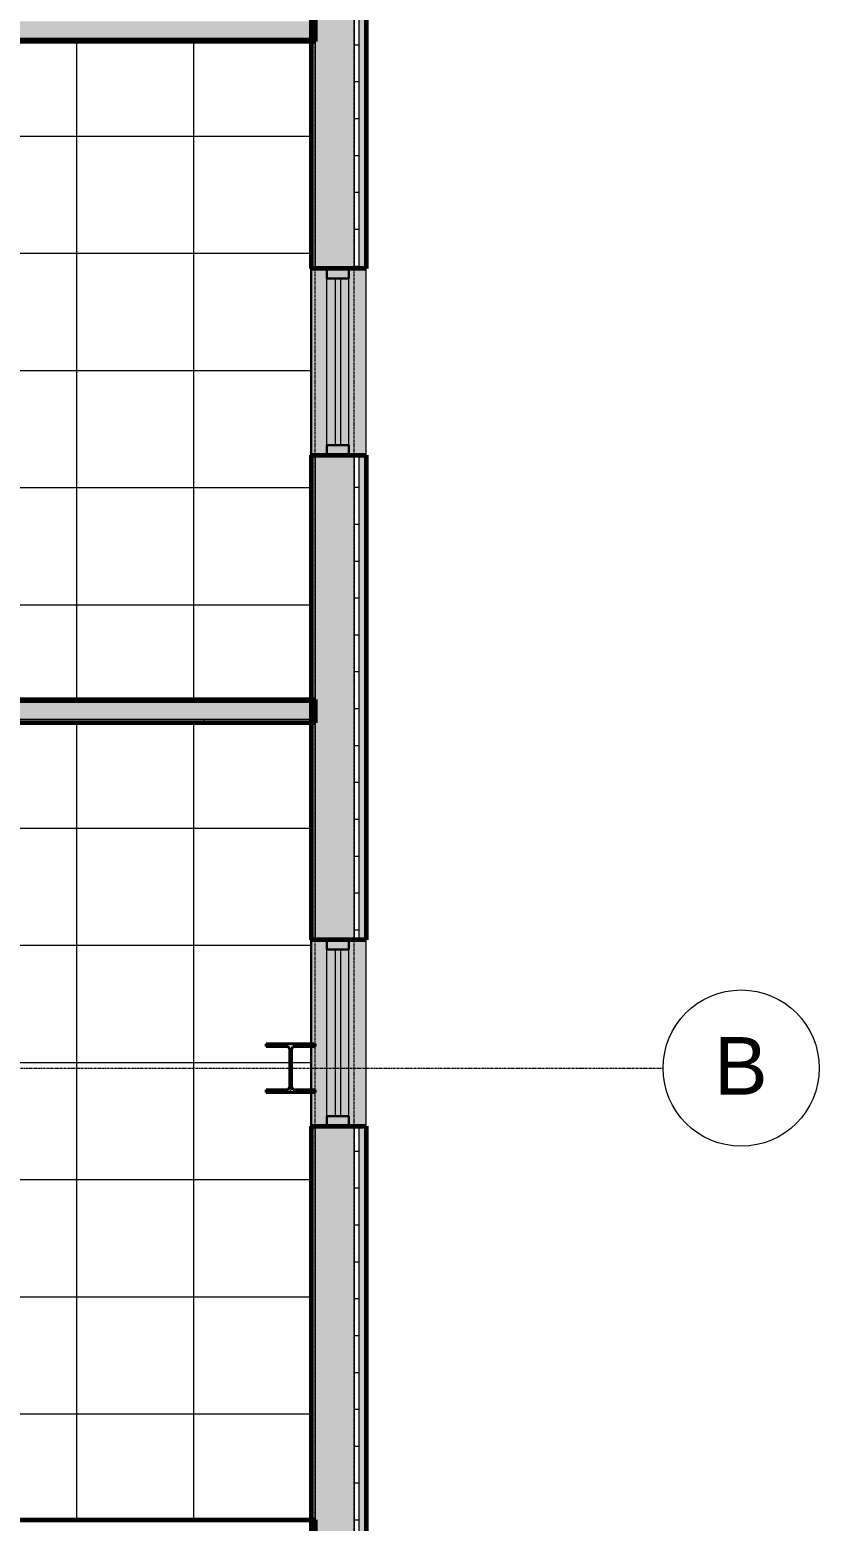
# Model space of a CAD drawing. Header units: inches. Extents: x 127 to 2210, y -1631 to -47.
# Drawn here: x 1975.8 to 2137.6, y -1103.1 to -797.7 of the extents above; entities that cross this region are included whole.
import ezdxf

# ---------------------------------------------------------------- set-up
doc = ezdxf.new("R2010")
doc.units = ezdxf.units.IN
doc.header["$MEASUREMENT"] = 0
doc.linetypes.add('Grid Line 1_2_', pattern=[0.875, 0.5, -0.125, 0.125, -0.125])
for name, color, linetype, lineweight in [('A-CLNG', 13, 'Continuous', 18), ('A-CLNG-PATT', 13, 'Continuous', 18), ('A-GLAZ-CURT', 52, 'Continuous', 9), ('A-GLAZ-CWMG', 51, 'Continuous', 9), ('A-WALL', 113, 'Continuous', 18), ('A-WALL-PATT', 111, 'Continuous', 60), ('I-WALL', 2, 'Continuous', 18), ('L-SITE-WALL', 31, 'Continuous', 18), ('S-COLS', 52, 'Continuous', 9), ('S-GRID', 1, 'Continuous', 9), ('S-GRID-IDEN', 1, 'Continuous', 9)]:
    doc.layers.add(name, color=color, linetype=linetype, lineweight=lineweight)
doc.styles.add('Arial_1', font='arial.ttf', dxfattribs={"height": 11.802395})
pattern_1 = [(0, (0, 0), (20.48, 5.12), [0.845, -14.515, 0.845, -14.515, -81.92]), (0, (0, 0), (20.48, 5.12), [-30.72, 0.845, -29.875, 0.845, -14.515, -35.84]), (0, (0, 0), (20.48, 5.12), [-76.8, 0.845, -9.395, 0.845, -24.755]), (120, (7.68, 2.56), (-14.67405, 15.1762), [0.845, -14.515, 0.845, -14.515, -81.92]), (120, (7.68, 2.56), (-14.67405, 15.1762), [-30.72, 0.845, -29.875, 0.845, -14.515, -35.84]), (120, (7.68, 2.56), (-14.67405, 15.1762), [-76.8, 0.845, -9.395, 0.845, -24.755]), (240, (10.24, 12.8), (-5.80595, -20.2962), [0.845, -14.515, 0.845, -14.515, -81.92]), (240, (10.24, 12.8), (-5.80595, -20.2962), [-30.72, 0.845, -29.875, 0.845, -14.515, -35.84]), (240, (10.24, 12.8), (-5.80595, -20.2962), [-76.8, 0.845, -9.395, 0.845, -24.755])]

# ---------------------------------------------------------------- blocks, each defined once
blk = doc.blocks.new('Rectangular Mullion - Exterior 2_ x 4_5_-607530-REFLECTED CEILING PLAN - OFFICE ANNEX')
at = {"layer": 'A-GLAZ-CWMG'}
blk.add_hatch(color=170, dxfattribs=at).paths.add_polyline_path([(0, 1.5), (0, -3), (-2, -3), (-2, 1.5)], flags=0)
at = {"layer": 'A-GLAZ-CWMG', "color": 90, "lineweight": 30}
for p, q in [((0, 1.5), (-2, 1.5)), ((-2, 1.5), (-2, -3)), ((0, -3), (0, 1.5)), ((-2, -3), (0, -3))]:
    blk.add_line(p, q, dxfattribs=at)
blk = doc.blocks.new('System Panel - Exterior Glazing-607532-REFLECTED CEILING PLAN - OFFICE ANNEX')
at = {"layer": 'A-GLAZ-CURT', "transparency": 33554649}
blk.add_hatch(color=151, dxfattribs=at).paths.add_polyline_path([(-17.09375, 0.25), (17.09375, 0.25), (17.09375, 1.25), (-17.09375, 1.25)], flags=0)
at = {"layer": 'A-GLAZ-CURT', "color": 50, "lineweight": 18}
for p, q in [((-17.09375, 0.25), (-17.09375, 1.25)), ((-17.09375, 1.25), (17.09375, 1.25)), ((17.09375, 0.25), (-17.09375, 0.25)), ((17.09375, 1.25), (17.09375, 0.25))]:
    blk.add_line(p, q, dxfattribs=at)
at = {"layer": 'A-GLAZ-CURT', "color": 133}
for p, q in [((-17.09375, 1.25), (-17.09375, 0.25)), ((17.09375, 1.25), (17.09375, 0.25))]:
    blk.add_line(p, q, dxfattribs=at)
at = {"layer": 'A-GLAZ-CURT', "color": 143}
for p, q in [((-17.09375, 1.25), (17.09375, 1.25)), ((17.09375, 0.25), (-17.09375, 0.25))]:
    blk.add_line(p, q, dxfattribs=at)
blk = doc.blocks.new('Rectangular Mullion - Exterior 2_ x 4_5_-607528-REFLECTED CEILING PLAN - OFFICE ANNEX')
at = {"layer": 'A-GLAZ-CWMG'}
blk.add_hatch(color=170, dxfattribs=at).paths.add_polyline_path([(1, 1.5), (1, -3), (-1, -3), (-1, 1.5)], flags=0)
at = {"layer": 'A-GLAZ-CWMG', "color": 90, "lineweight": 30}
for p, q in [((1, 1.5), (-1, 1.5)), ((-1, 1.5), (-1, -3)), ((1, -3), (1, 1.5)), ((-1, -3), (1, -3))]:
    blk.add_line(p, q, dxfattribs=at)
blk = doc.blocks.new('Rectangular Mullion - Exterior 2_ x 4_5_-435688-REFLECTED CEILING PLAN - OFFICE ANNEX')
at = {"layer": 'A-GLAZ-CWMG'}
h = blk.add_hatch(color=170, dxfattribs=at)
h.paths.add_polyline_path([(1559.02, -1523.71), (1573.06, -1523.71), (1573.06, -1521.96), (1538.87, -1521.96), (1538.87, -1523.71)], flags=0)
h.paths.add_polyline_path([(1559.02, -1520.96), (1573.06, -1520.96), (1573.06, -1519.21), (1538.87, -1519.21), (1538.87, -1520.96)], flags=0)
blk.add_hatch(color=170, dxfattribs=at).paths.add_polyline_path([(1559.02, -1521.96), (1573.06, -1521.96), (1573.06, -1520.96), (1538.87, -1520.96), (1538.87, -1521.96)], flags=0)
at = {"layer": 'A-GLAZ-CWMG', "color": 7}
for p, q in [((1538.87, -1519.21), (1573.06, -1519.21)), ((1538.87, -1523.71), (1573.06, -1523.71))]:
    blk.add_line(p, q, dxfattribs=at)
blk = doc.blocks.new('Grid - Grid Head - Circle-50561-REFLECTED CEILING PLAN - OFFICE ANNEX')
at = {"layer": 'S-GRID-IDEN', "color": 7}
blk.add_circle((0, 0), 0.25, dxfattribs=at)
blk = doc.blocks.new('Open Source Metal Building_Exterior_rvt-1-REFLECTED CEILING PLAN - OFFICE ANNEX')
at = {"layer": 'A-WALL-PATT', "lineweight": 9}
h = blk.add_hatch(dxfattribs=at)
h.set_pattern_fill('FP_31', color=55, style=0, pattern_type=2)
h.set_pattern_definition([(161.57, (0.32, 0.32), (-2.56049618, -0.0005374), [0, -18.214, 2.022, 0]), (18.43, (-0.32, 0.32), (-2.56049618, 0.0005374), [0, -18.214, 2.022, 0]), (108.43, (0.32, 0.32), (1.2792209, -6.40087673), [6.07, -14.166]), (71.57, (-0.32, 0.32), (1.2792209, 6.40087673), [6.07, -14.166])])
h.paths.add_polyline_path([(2034.31, -1161.69), (2042.31, -1161.69), (2042.31, -1159.69), (2034.31, -1159.69)], flags=0)
h.paths.add_polyline_path([(2042.31, -1121.5), (2042.31, -1022.22), (2034.31, -1022.22), (2034.31, -1121.5)], flags=0)
h.paths.add_polyline_path([(2034.31, -984.04), (2042.31, -984.04), (2042.31, -884.76), (2034.31, -884.76), (2034.31, -949.68)], flags=0)
h.paths.add_polyline_path([(2042.31, -846.57), (2042.31, -696.46), (2034.31, -696.46), (2034.31, -846.57)], flags=0)
h = blk.add_hatch(dxfattribs=at)
h.set_pattern_fill('FP_32', style=0, pattern_type=2)
h.set_pattern_definition([(0, (0, 0), (0, 7.554), []), (90, (0, 0), (-7.554, 5e-16), [])])
h.paths.add_polyline_path([(2042.31, -1161.69), (2043.31, -1161.69), (2043.31, -1159.69), (2042.31, -1159.69)], flags=0)
h.paths.add_polyline_path([(2042.31, -1121.5), (2043.31, -1121.5), (2043.31, -1022.22), (2042.31, -1022.22), (2042.31, -1053.4)], flags=0)
h.paths.add_polyline_path([(2042.31, -984.04), (2043.31, -984.04), (2043.31, -884.76), (2042.31, -884.76), (2042.31, -949.68)], flags=0)
h.paths.add_polyline_path([(2042.31, -846.57), (2043.31, -846.57), (2043.31, -697.46), (2042.31, -697.46), (2042.31, -845.97)], flags=0)
at = {"layer": 'L-SITE-WALL'}
h = blk.add_hatch(color=256, dxfattribs=at)
h.paths.add_polyline_path([(2033.56, -1161.69), (2034.31, -1161.69), (2034.31, -1159.69), (2033.56, -1159.69)], flags=0)
h.paths.add_polyline_path([(2033.56, -1121.5), (2034.31, -1121.5), (2034.31, -1022.22), (2033.56, -1022.22), (2033.56, -1053.4)], flags=0)
h.paths.add_polyline_path([(2034.31, -984.04), (2034.31, -884.76), (2033.56, -884.76), (2033.56, -984.04)], flags=0)
h.paths.add_polyline_path([(2033.56, -846.57), (2034.31, -846.57), (2034.31, -697.46), (2033.56, -697.46), (2033.56, -845.97)], flags=0)
at = {"layer": 'L-SITE-WALL', "lineweight": 5}
h = blk.add_hatch(color=10, dxfattribs=at)
h.paths.add_polyline_path([(2044.81, -1161.69), (2044.81, -1159.69), (2043.31, -1159.69), (2043.31, -1161.69)], flags=0)
h.paths.add_polyline_path([(2043.31, -1121.5), (2044.81, -1121.5), (2044.81, -1022.22), (2043.31, -1022.22), (2043.31, -1053.4)], flags=0)
h.paths.add_polyline_path([(2044.81, -984.04), (2044.81, -884.76), (2043.31, -884.76), (2043.31, -984.04)], flags=0)
h.paths.add_polyline_path([(2044.81, -846.57), (2044.81, -698.96), (2043.31, -698.96), (2043.31, -846.57)], flags=0)
h = blk.add_hatch(color=8, dxfattribs=at)
h.paths.add_polyline_path([(2043.31, -884.76), (2044.81, -884.76), (2044.81, -846.57), (2041.25, -846.57), (2041.25, -884.76), (2042.31, -884.76)], flags=0)
h.paths.add_polyline_path([(2036.75, -884.76), (2036.75, -846.57), (2033.56, -846.57), (2033.56, -884.76), (2034.31, -884.76)], flags=0)
h = blk.add_hatch(color=8, dxfattribs=at)
h.paths.add_polyline_path([(2033.56, -1022.22), (2036.75, -1022.22), (2036.75, -984.04), (2033.56, -984.04), (2033.56, -1005.35), (2034.31, -1005.35), (2034.31, -1005.9), (2033.56, -1005.9), (2033.56, -1014.77), (2034.31, -1014.77), (2034.31, -1015.33), (2033.56, -1015.33)], flags=0)
h.paths.add_polyline_path([(2043.31, -1022.22), (2044.81, -1022.22), (2044.81, -984.04), (2041.25, -984.04), (2041.25, -1022.22), (2042.31, -1022.22)], flags=0)
at = {"layer": 'S-COLS'}
h = blk.add_hatch(dxfattribs=at)
h.set_pattern_fill('FP_34', color=256, style=0, pattern_type=2)
h.set_pattern_definition([(45, (0, 0), (-6.335677, 6.335677), []), (45, (0, 9.6), (-6.335677, 6.335677), [])])
h.paths.add_polyline_path([(2024.31, -1015.33), (2034.31, -1015.33), (2034.31, -1014.77), (2030.17, -1014.77), (2029.68, -1014.57), (2029.48, -1014.08), (2029.48, -1006.6), (2029.68, -1006.11), (2030.17, -1005.9), (2034.31, -1005.9), (2034.31, -1005.35), (2024.31, -1005.35), (2024.31, -1005.9), (2028.45, -1005.9), (2028.94, -1006.11), (2029.14, -1006.6), (2029.14, -1014.08), (2028.94, -1014.57), (2028.45, -1014.77), (2024.31, -1014.77)], flags=0)
at = {"layer": 'A-WALL', "color": 50}
for p, q in [((2034.31, -698.96), (2034.31, -846.57)), ((2042.31, -698.96), (2042.31, -846.57)), ((2043.31, -698.96), (2043.31, -846.57)), ((2034.31, -884.76), (2034.31, -984.04)), ((2042.31, -884.76), (2042.31, -984.04)), ((2043.31, -884.76), (2043.31, -984.04)), ((2034.31, -1022.22), (2034.31, -1121.5)), ((2042.31, -1022.22), (2042.31, -1121.5)), ((2043.31, -1022.22), (2043.31, -1121.5))]:
    blk.add_line(p, q, dxfattribs=at)
at = {"layer": 'L-SITE-WALL', "color": 250, "lineweight": 60}
for p, q in [((2033.56, -846.57), (2033.56, -698.96)), ((2044.81, -698.96), (2044.81, -846.57)), ((2044.81, -846.57), (2033.56, -846.57)), ((2033.56, -984.04), (2033.56, -884.76)), ((2033.56, -884.76), (2044.81, -884.76)), ((2044.81, -884.76), (2044.81, -984.04)), ((2044.81, -984.04), (2033.56, -984.04)), ((2033.56, -1121.5), (2033.56, -1022.22)), ((2033.56, -1022.22), (2044.81, -1022.22)), ((2044.81, -1022.22), (2044.81, -1121.5))]:
    blk.add_line(p, q, dxfattribs=at)
at = {"layer": 'L-SITE-WALL', "color": 50}
for p, q in [((2033.56, -846.57), (2033.56, -884.76)), ((2044.81, -884.76), (2044.81, -846.57)), ((2033.56, -984.04), (2033.56, -1005.35)), ((2044.81, -1022.22), (2044.81, -984.04)), ((2033.56, -1005.9), (2033.56, -1014.77)), ((2033.56, -1015.33), (2033.56, -1022.22))]:
    blk.add_line(p, q, dxfattribs=at)
at = {"layer": 'S-COLS', "color": 130, "lineweight": 40}
for p, q in [((2024.31, -1005.35), (2034.31, -1005.35)), ((2024.31, -1005.9), (2024.31, -1005.35)), ((2028.45, -1005.9), (2024.31, -1005.9)), ((2029.14, -1014.08), (2029.14, -1006.6)), ((2029.48, -1006.6), (2029.48, -1014.08)), ((2034.31, -1005.9), (2030.17, -1005.9)), ((2034.31, -1005.35), (2034.31, -1005.9)), ((2024.31, -1015.33), (2024.31, -1014.77)), ((2024.31, -1014.77), (2028.45, -1014.77)), ((2034.31, -1015.33), (2024.31, -1015.33)), ((2030.17, -1014.77), (2034.31, -1014.77)), ((2034.31, -1014.77), (2034.31, -1015.33))]:
    blk.add_line(p, q, dxfattribs=at)
for centre, start, end in [((2028.45, -1006.6), 0, 90), ((2030.17, -1006.6), 90, 180), ((2028.45, -1014.08), 270, 0), ((2030.17, -1014.08), 180, 270)]:
    blk.add_arc(centre, 0.691, start, end, dxfattribs=at)
at = {"layer": 'S-GRID', "linetype": 'Grid Line 1_2_'}
for p, q in [((2034.31, -1631.19), (2034.31, -124.28)), ((2042.31, -1631.19), (2042.31, -124.28)), ((329.05, -1010.34), (2105.65, -1010.34))]:
    blk.add_line(p, q, dxfattribs=at)
at = {"lineweight": 9, "extrusion": (0, 0, -1), "rotation": 90.0000000000013}
for name, p in [('Rectangular Mullion - Exterior 2_ x 4_5_-607530-REFLECTED CEILING PLAN - OFFICE ANNEX', (-2039.75, -846.57)), ('Rectangular Mullion - Exterior 2_ x 4_5_-607528-REFLECTED CEILING PLAN - OFFICE ANNEX', (-2039.75, -883.76)), ('Rectangular Mullion - Exterior 2_ x 4_5_-607530-REFLECTED CEILING PLAN - OFFICE ANNEX', (-2039.75, -984.04)), ('Rectangular Mullion - Exterior 2_ x 4_5_-607528-REFLECTED CEILING PLAN - OFFICE ANNEX', (-2039.75, -1021.22))]:
    blk.add_blockref(name, p, dxfattribs=at)
at = {"lineweight": 9}
for name, p, rotation in [('Rectangular Mullion - Exterior 2_ x 4_5_-435688-REFLECTED CEILING PLAN - OFFICE ANNEX', (517.54, -2421.64), 89.99999999999892), ('System Panel - Exterior Glazing-607532-REFLECTED CEILING PLAN - OFFICE ANNEX', (2039.75, -865.67), 89.99999999999874), ('Rectangular Mullion - Exterior 2_ x 4_5_-435688-REFLECTED CEILING PLAN - OFFICE ANNEX', (517.54, -2559.1), 89.99999999999892), ('System Panel - Exterior Glazing-607532-REFLECTED CEILING PLAN - OFFICE ANNEX', (2039.75, -1003.13), 89.99999999999874)]:
    blk.add_blockref(name, p, dxfattribs=dict(at, rotation=rotation))
at = {"layer": 'S-GRID-IDEN', "insert": (2121.58, -1003.98), "char_height": 11.8, "width": 13.104, "attachment_point": 2, "line_spacing_factor": 0.938532, "style": 'Arial_1', "bg_fill": 3, "box_fill_scale": 1.25, "bg_fill_color": 0, "bg_fill_transparency": 0}
blk.add_mtext('B', dxfattribs=at)
at = {"color": 10, "lineweight": 5, "xscale": 63.99999999999997, "yscale": 63.99999999999997, "zscale": 63.99999999999997, "rotation": 269.9999999999994}
blk.add_blockref('Grid - Grid Head - Circle-50561-REFLECTED CEILING PLAN - OFFICE ANNEX', (2121.65, -1010.34), dxfattribs=at)

msp = doc.modelspace()

# ---------------------------------------------------------------- hatches: boundary and pattern name
at = {"layer": 'A-CLNG-PATT'}
h = msp.add_hatch(dxfattribs=at)
h.set_pattern_fill('FP_3', color=256, style=0, pattern_type=2)
h.set_pattern_definition([(0, (1937.437, -867.438), (0, -24), []), (270, (1937.437, -867.438), (-24, -1e-15), [])])
h.paths.add_polyline_path([(2033.56, -934.84), (2033.56, -800.04), (1865.31, -800.04), (1865.31, -934.84), (2014.82, -934.84)], flags=0)
h = msp.add_hatch(dxfattribs=at)
h.set_pattern_fill('FP_24', color=256, style=0, pattern_type=2)
h.set_pattern_definition([(0, (1913.437, -1033.21), (0, -24), []), (270, (1913.437, -1033.21), (-24, -1e-15), [])])
h.paths.add_polyline_path([(2014.82, -1102.84), (2033.56, -1102.84), (2033.56, -1015.33), (2024.31, -1015.33), (2024.31, -1014.77), (2028.45, -1014.77), (2028.94, -1014.57), (2029.14, -1014.08), (2029.14, -1006.6), (2028.94, -1006.11), (2028.45, -1005.9), (2024.31, -1005.9), (2024.31, -1005.35), (2033.56, -1005.35), (2033.56, -939.59), (1865.31, -939.59), (1865.31, -1102.84), (1949.7, -1102.84)], flags=0)
h.paths.add_polyline_path([(2033.56, -1014.77), (2033.56, -1014.77), (2033.56, -1005.9), (2030.17, -1005.9), (2029.68, -1006.11), (2029.48, -1006.6), (2029.48, -1014.08), (2029.68, -1014.57), (2030.17, -1014.77), (2031.09, -1014.77)], flags=0)
at = {"layer": 'A-WALL-PATT', "lineweight": 9}
h = msp.add_hatch(dxfattribs=at)
h.set_pattern_fill('FP_1', color=256, style=0, pattern_type=2)
h.set_pattern_definition(pattern_1)
h.paths.add_polyline_path([(2034.31, -800.04), (2034.31, -799.41), (1865.31, -799.41), (1865.31, -800.04), (1949.7, -800.04)], flags=0)
h.paths.add_polyline_path([(1860.56, -800.04), (1861.19, -800.04), (1861.19, -799.41), (1811.67, -799.41), (1811.67, -800.04), (1819.47, -800.04)], flags=0)
h.paths.add_polyline_path([(1761.94, -800.04), (1761.94, -799.41), (1650.03, -799.41), (1650.03, -800.04), (1754.36, -800.04)], flags=0)
h = msp.add_hatch(dxfattribs=at)
h.set_pattern_fill('FP_1', color=256, style=0, pattern_type=2)
h.set_pattern_definition(pattern_1)
h.paths.add_polyline_path([(2034.31, -935.46), (2034.31, -934.84), (1865.31, -934.84), (1865.31, -935.46), (2014.82, -935.46)], flags=0)
h = msp.add_hatch(dxfattribs=at)
h.set_pattern_fill('FP_1', color=256, style=0, pattern_type=2)
h.set_pattern_definition(pattern_1)
h.paths.add_polyline_path([(2034.31, -939.59), (2034.31, -938.96), (1865.31, -938.96), (1865.31, -939.59), (2014.82, -939.59)], flags=0)
h = msp.add_hatch(dxfattribs=at)
h.set_pattern_fill('FP_1', color=256, style=0, pattern_type=2)
h.set_pattern_definition(pattern_1)
h.paths.add_polyline_path([(2034.31, -1103.46), (2034.31, -1102.84), (1861.19, -1102.84), (1861.19, -1103.46), (2014.82, -1103.46)], flags=0)
at = {"layer": 'I-WALL', "lineweight": 5}
h = msp.add_hatch(color=256, dxfattribs=at)
h.paths.add_polyline_path([(2034.31, -799.41), (2034.31, -795.91), (1811.67, -795.91), (1811.67, -799.41), (1949.7, -799.41)], flags=0)
h.paths.add_polyline_path([(1749.94, -799.41), (1749.94, -795.91), (1650.65, -795.91), (1650.65, -799.41), (1689.25, -799.41)], flags=0)
msp.add_hatch(color=256, dxfattribs=at).paths.add_polyline_path([(2034.31, -938.96), (2034.31, -935.46), (1864.69, -935.46), (1864.69, -938.96), (2014.82, -938.96)], flags=0)

# ---------------------------------------------------------------- linework, layer by layer
at = {"layer": 'A-CLNG'}
for p, q in [((2033.56, -846.57), (2033.56, -884.76)), ((2033.56, -984.04), (2033.56, -1005.35)), ((2033.56, -1005.9), (2033.56, -1014.77)), ((2033.56, -1015.33), (2033.56, -1022.22))]:
    msp.add_line(p, q, dxfattribs=at)
at = {"layer": 'A-WALL'}
for p, q in [((2034.31, -799.41), (1864.69, -799.41)), ((2034.31, -935.46), (1864.69, -935.46)), ((2034.31, -938.96), (1864.69, -938.96))]:
    msp.add_line(p, q, dxfattribs=at)
at = {"layer": 'I-WALL', "lineweight": 60}
for p, q in [((2034.31, -795.29), (2034.31, -800.04)), ((2034.31, -800.04), (1865.31, -800.04)), ((1865.31, -934.84), (2034.31, -934.84)), ((2034.31, -934.84), (2034.31, -939.59)), ((2034.31, -939.59), (1860.56, -939.59)), ((1860.56, -1102.84), (2034.31, -1102.84)), ((2034.31, -1102.84), (2034.31, -1107.59))]:
    msp.add_line(p, q, dxfattribs=at)

# ---------------------------------------------------------------- next in the draw order: block references
at = {"lineweight": 5}
msp.add_blockref('Open Source Metal Building_Exterior_rvt-1-REFLECTED CEILING PLAN - OFFICE ANNEX', (0, 0), dxfattribs=at)

doc.saveas('drawing.dxf')
